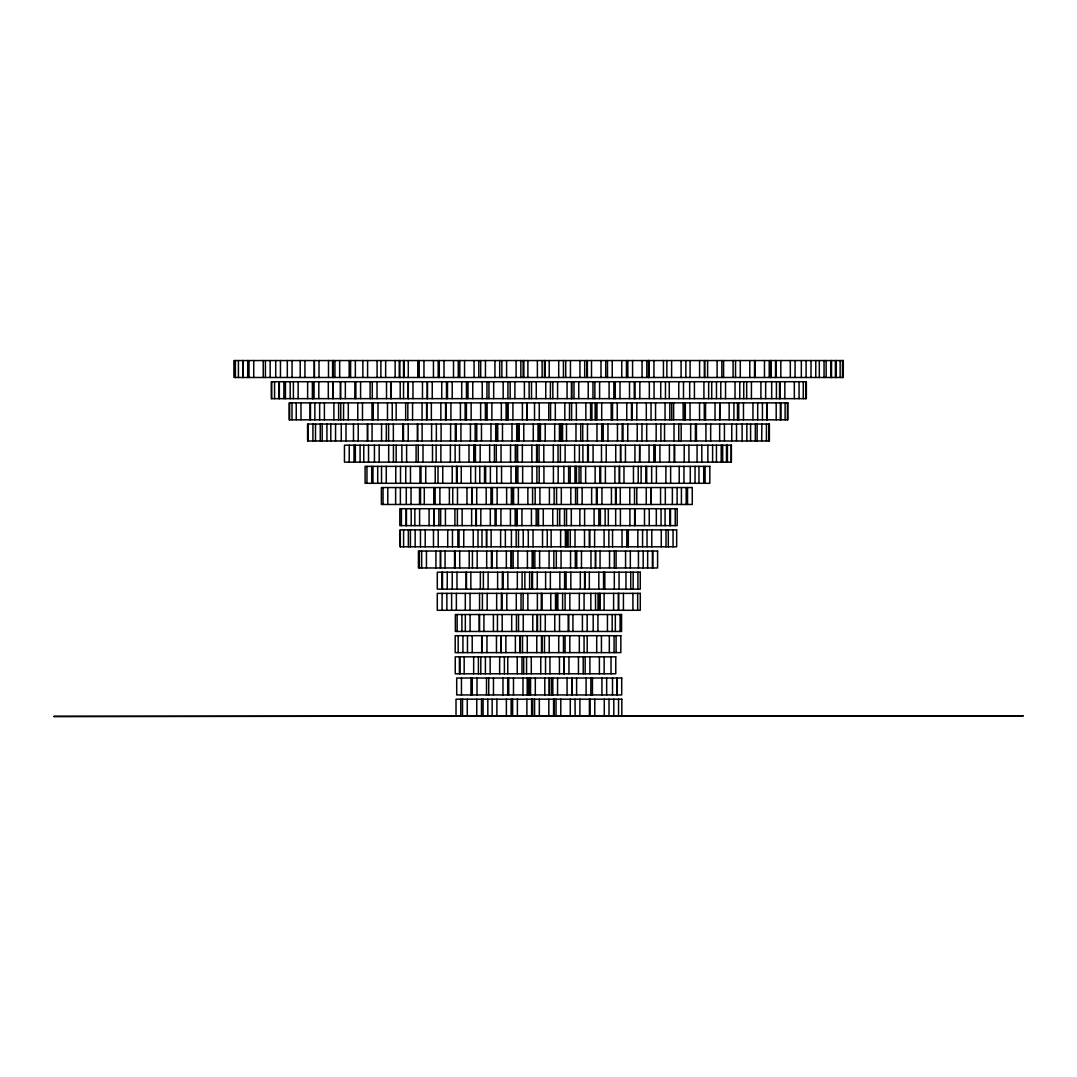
<?xml version="1.0" encoding="UTF-8"?>
<svg xmlns="http://www.w3.org/2000/svg" width="1077" height="1077" viewBox="0 0 1077 1077"><rect width="100%" height="100%" fill="white"/><g stroke="black" fill="none" stroke-linecap="round" stroke-linejoin="round"><path stroke-width="1.5" d="M842.483 360.553L842.483 377.488M840.141 360.553L840.141 377.488M836.277 360.553L836.277 377.488M835.389 360.553L835.389 377.488M831.525 360.553L831.525 377.488M830.906 360.553L830.906 377.488M826.153 360.553L826.153 377.488M824.053 360.553L824.053 377.488M819.314 360.553L819.314 377.488M815.774 360.553L815.774 377.488M811.021 360.553L811.021 377.488M806.094 360.553L806.094 377.488M805.69 381.716L805.69 398.652M803.254 381.716L803.254 398.652M801.342 360.553L801.342 377.488M799.067 381.716L799.067 398.652M795.068 360.553L795.068 377.488M794.328 381.716L794.328 398.652M790.316 360.553L790.316 377.488M787.422 402.879L787.422 419.815M785.106 402.879L785.106 419.815M784.837 381.716L784.837 398.652M780.825 360.553L780.825 377.488M780.933 402.879L780.933 419.815M780.354 402.879L780.354 419.815M780.085 381.716L780.085 398.652M779.546 381.716L779.546 398.652M776.409 381.716L776.409 398.652M776.086 360.553L776.086 377.488M776.194 402.879L776.194 419.815M775.548 360.553L775.548 377.488M771.671 381.716L771.671 398.652M771.267 360.553L771.267 377.488M770.795 360.553L770.795 377.488M769.22 360.553L769.22 377.488M768.938 424.042L768.938 440.978M767.187 402.879L767.187 419.815M766.703 402.879L766.703 419.815M766.434 424.042L766.434 440.978M765.653 381.716L765.653 398.652M764.468 360.553L764.468 377.488M762.435 402.879L762.435 419.815M761.883 424.042L761.681 440.978M760.914 381.716L760.914 398.652M757.696 402.879L757.696 419.815M757.131 424.042L757.131 440.978M755.327 424.042L755.327 440.978M754.977 360.553L754.977 377.488M754.533 360.553L754.533 377.488M752.958 402.879L752.958 419.815M751.423 381.716L751.423 398.652M750.588 424.042L750.588 440.978M749.78 360.553L749.78 377.488M746.671 381.716L746.671 398.652M746.846 424.042L746.846 440.978M743.736 381.716L743.736 398.652M743.467 402.879L743.467 419.815M742.107 424.042L742.107 440.978M740.289 360.553L740.289 377.488M739.778 381.716L739.778 398.652M738.714 402.879L738.714 419.815M737.489 402.879L737.489 419.815M736.52 424.042L736.52 440.978M735.537 360.553L735.537 377.488M735.026 381.716L735.026 398.652M733.895 402.879L733.895 419.815M733.087 360.553L733.087 377.488M731.768 424.042L731.768 440.978M731.229 445.205L731.229 462.141M729.156 402.879L729.156 419.815M727.419 445.205L727.419 462.141M726.477 445.205L726.477 462.141M725.535 381.716L725.535 398.652M724.417 424.042L724.417 440.978M723.596 360.553L723.596 377.488M722.68 445.205L722.68 462.141M721.846 360.553L721.846 377.488M721.186 445.205L721.186 462.141M720.796 381.716L720.796 398.652M719.665 424.042L719.665 440.978M717.107 360.553L717.107 377.488M716.461 381.716L716.461 398.652M716.447 445.205L716.447 462.141M715.02 402.879L715.02 419.815M712.611 445.205L712.611 462.141M711.722 381.716L711.722 398.652M710.672 424.042L710.672 440.978M708.653 381.716L708.653 398.652M707.872 445.205L707.872 462.141M707.616 360.553L707.616 377.488M705.92 424.042L705.92 440.978M705.529 402.879L705.529 419.815M705.085 466.368L705.085 483.304M704.843 360.553L704.843 377.488M704.331 360.553L704.331 377.488M704.291 402.879L704.291 419.815M703.914 381.716L703.914 398.652M703.712 466.368L703.712 483.304M701.814 445.205L701.814 462.141M699.579 360.553L699.579 377.488M699.538 402.879L699.538 419.815M698.973 466.368L698.973 483.304M697.075 445.205L697.075 462.141M696.429 424.042L696.429 440.978M695.405 424.042L695.405 440.978M695.042 466.368L695.042 483.304M694.423 381.716L694.423 398.652M690.667 424.042L690.667 440.978M690.29 466.368L690.29 483.304M690.088 360.553L690.088 377.488M690.047 402.879L690.047 419.815M689.67 381.716L689.67 398.652M688.943 445.205L688.943 462.141M687.53 487.544L687.53 504.467M686.17 487.544L686.17 504.467M685.847 360.553L685.847 377.488M685.309 402.879L685.309 419.815M684.716 402.879L684.716 419.815M684.191 445.205L684.191 462.141M683.962 466.368L683.962 483.304M683.491 381.716L683.491 398.652M683.141 402.879L683.141 419.815M681.418 487.544L681.418 504.467M681.176 424.042L681.176 440.978M681.095 360.553L681.095 377.488M679.21 466.368L679.21 483.304M678.752 381.716L678.752 398.652M678.766 424.042L678.766 440.978M677.123 487.544L677.123 504.467M675.225 508.707L675.225 525.63M674.7 445.205L674.7 462.141M674.014 424.042L674.014 440.978M674.148 445.205L674.148 462.141M673.65 402.879L673.65 419.815M673.058 529.871L673.058 546.793M672.371 487.544L672.371 504.467M671.738 402.879L671.738 419.815M671.604 360.553L671.604 377.488M670.634 466.368L670.634 483.304M670.486 508.707L670.486 525.63M669.8 402.879L669.8 419.815M669.813 508.707L669.813 525.63M669.261 381.716L669.261 398.652M669.409 445.205L669.409 462.141M668.305 529.871L668.305 546.793M666.865 360.553L666.865 377.488M665.896 466.368L665.896 483.304M666.017 529.871L666.017 546.793M665.465 381.716L665.465 398.652M665.317 487.544L665.317 504.467M665.048 402.879L665.048 419.815M665.061 508.707L665.061 525.63M664.522 424.042L664.522 440.978M663.432 360.553L663.432 377.488M661.265 529.871L661.265 546.793M661.063 508.707L661.063 525.63M660.726 381.716L660.726 398.652M660.901 424.042L660.901 440.978M660.564 487.544L660.564 504.467M659.918 445.205L659.918 462.141M656.405 466.368L656.405 483.304M656.324 508.707L656.324 525.63M656.162 424.042L656.162 440.978M655.556 402.879L655.556 419.815M654.062 381.716L654.062 398.652M653.941 360.553L653.941 377.488M653.806 445.205L653.806 462.141M652.85 551.034L652.85 567.969M652.393 551.034L652.393 567.969M651.773 529.871L651.773 546.793M651.652 466.368L651.652 483.304M651.047 402.879L651.047 419.815M649.323 381.716L649.323 398.652M649.202 360.553L649.202 377.488M649.054 445.205L649.054 462.141M649.243 508.707L649.243 525.63M648.744 360.553L648.744 377.488M648.529 360.553L648.529 377.488M647.654 551.034L647.654 567.969M647.035 529.871L647.035 546.793M646.819 360.553L646.819 377.488M646.671 424.042L646.671 440.978M646.685 466.368L646.685 483.304M646.308 402.879L646.308 419.815M646.267 487.544L646.267 504.467M645.863 466.368L645.863 483.304M644.49 508.707L644.49 525.63M643.184 551.034L643.184 567.969M642.565 529.871L642.565 546.793M642.067 360.553L642.067 377.488M641.986 424.042L641.919 440.978M641.125 466.368L641.125 483.304M639.832 381.716L639.832 398.652M638.446 551.034L638.446 567.969M638.217 466.368L638.217 483.304M637.921 572.197L637.921 589.132M637.813 529.871L637.813 546.793M637.665 593.36L637.665 610.296M637.247 424.042L637.247 440.978M636.817 402.879L636.817 419.815M636.776 487.544L636.776 504.467M635.08 381.716L635.08 398.652M634.945 445.205L634.945 462.141M634.999 508.707L634.999 525.63M634.515 487.544L634.515 504.467M634.649 508.707L634.649 525.63M634.245 381.716L634.245 398.652M633.464 466.368L633.464 483.304M633.168 572.197L633.168 589.132M632.913 593.36L632.913 610.296M632.576 360.553L632.576 377.488M632.064 402.879L632.064 419.815M631.499 402.879L631.499 419.815M630.718 572.197L630.718 589.132M630.328 551.034L630.328 567.969M629.776 487.544L629.776 504.467M629.897 508.707L629.897 525.63M629.506 381.716L629.506 398.652M628.322 529.871L628.322 546.793M627.837 360.553L627.837 377.488M627.756 424.042L627.756 440.978M626.747 402.879L626.747 419.815M626.787 529.871L626.787 546.793M626.477 360.553L626.477 377.488M625.966 572.197L625.966 589.132M625.575 551.034L625.575 567.969M625.454 445.205L625.454 462.141M623.973 466.368L623.973 483.304M623.421 593.36L623.421 610.296M623.004 424.042L623.004 440.978M622.196 424.042L622.196 440.978M622.035 529.871L622.035 546.793M621.739 360.553L621.739 377.488M620.702 445.205L620.702 462.141M620.473 445.205L620.473 462.141M620.406 508.707L620.406 525.63M620.285 487.544L620.285 504.467M620.002 381.716L620.002 398.652M620.083 614.523L620.083 631.459M619.638 466.368L619.638 483.304M619.235 466.368L619.235 483.304M619.06 572.197L619.06 589.132M618.683 593.36L618.683 610.296M618.548 699.188L618.548 716.111M618.346 593.36L618.346 610.296M617.444 424.042L617.444 440.978M617.256 402.879L617.256 419.815M617.269 678.025L617.269 694.948M616.959 678.025L616.959 694.948M616.179 487.544L616.179 504.467M616.084 551.034L616.084 567.969M616.098 635.686L616.098 652.622M615.721 445.205L615.721 462.141M615.667 508.707L615.667 525.63M615.532 487.544L615.532 504.467M615.263 381.716L615.263 398.652M615.33 614.523L615.33 631.459M614.886 466.368L614.886 483.304M614.294 551.034L614.294 567.969M614.307 572.197L614.307 589.132M614.078 635.686L614.078 652.622M613.836 381.716L613.836 398.652M613.607 593.36L613.607 610.296M613.809 699.188L613.809 716.111M612.517 402.879L612.517 419.815M612.544 529.871L612.544 546.793M612.517 678.025L612.517 694.948M612.248 360.553L612.248 377.488M612.18 614.523L612.18 631.459M611.426 487.544L611.426 504.467M611.197 402.879L611.197 419.815M611.022 656.849L611.022 673.785M609.542 551.034L609.542 567.969M609.326 635.686L609.326 652.622M609.097 381.716L609.097 398.652M609.017 699.188L609.017 716.111M608.855 529.871L608.855 546.793M608.303 508.707L608.303 525.63M607.953 424.042L607.953 440.978M607.495 360.553L607.495 377.488M607.441 614.523L607.441 631.459M606.661 678.025L606.661 694.948M606.23 445.205L606.23 462.141M605.732 360.553L605.732 377.488M605.395 466.368L605.395 483.304M605.139 508.707L605.139 525.63M604.816 572.197L604.816 589.132M604.278 699.188L604.278 716.111M604.103 529.871L604.103 546.793M604.116 593.36L604.116 610.296M604.143 656.849L604.143 673.785M603.564 572.197L603.564 589.132M603.214 424.042L603.214 440.978M601.935 487.544L601.935 504.467M601.922 678.025L601.922 694.948M601.706 402.879L601.706 419.815M601.706 424.042L601.706 440.978M601.491 445.205L601.491 462.141M601.437 635.686L601.437 652.622M600.993 360.553L600.993 377.488M600.656 466.368L600.656 483.304M600.387 508.707L600.387 525.63M600.118 593.36L600.118 610.296M600.051 551.034L600.051 567.969M599.889 466.368L599.889 483.304M599.606 381.716L599.606 398.652M599.364 593.36L599.364 610.296M599.391 656.849L599.391 673.785M598.839 508.707L598.839 525.63M598.825 572.197L598.825 589.132M598.018 593.36L598.018 610.296M597.95 614.523L597.95 631.459M597.197 487.544L597.197 504.467M596.968 402.879L596.968 419.815M596.968 424.042L596.968 440.978M596.698 635.686L596.698 652.622M596.375 487.544L596.375 504.467M595.716 551.034L595.716 567.969M595.581 402.879L595.581 419.815M595.473 593.36L595.581 610.296M595.312 402.879L595.312 419.815M595.312 551.034L595.312 567.969M595.137 466.368L595.137 483.304M594.854 381.716L594.854 398.652M594.787 699.188L594.787 716.111M594.612 529.871L594.612 546.793M594.087 508.707L594.087 525.63M593.198 614.523L593.198 631.459M592.983 381.716L592.983 398.652M593.09 445.205L593.09 462.141M592.431 678.025L592.431 694.948M591.919 402.879L591.919 419.815M591.636 487.544L591.636 504.467M591.502 360.553L591.502 377.488M590.963 551.034L590.963 567.969M590.842 593.36L590.842 610.296M590.856 678.025L590.856 694.948M590.586 402.879L590.586 419.815M590.034 699.188L590.034 716.111M589.873 529.871L589.873 546.793M589.9 656.849L589.9 673.785M589.402 699.188L589.402 716.111M589.267 529.871L589.267 546.793M589.334 572.197L589.334 589.132M588.23 381.716L588.23 398.652M588.338 445.205L588.338 462.141M587.625 445.205L587.625 462.141M587.382 360.553L587.382 377.488M587.477 424.042L587.477 440.978M587.167 614.523L587.167 631.459M587.207 635.686L587.207 652.622M586.75 360.553L586.75 377.488M586.103 678.025L586.103 694.948M585.848 402.879L585.848 419.815M585.646 466.368L585.646 483.304M585.161 656.849L585.161 673.785M585.08 572.197L585.08 589.132M584.69 360.553L584.69 377.488M584.596 508.707L584.596 525.63M584.515 529.871L584.515 546.793M584.582 572.197L584.582 589.132M584.071 593.36L584.071 610.296M584.057 635.686L584.057 652.622M583.209 656.849L583.209 673.785M582.872 445.205L582.913 462.141M582.724 424.042L582.724 440.978M582.415 614.523L582.415 631.459M582.145 487.544L582.145 504.467M581.472 551.034L581.472 567.969M580.907 466.368L580.907 483.304M580.718 424.042L580.718 440.978M580.328 572.197L580.328 589.132M579.938 360.553L579.938 377.488M579.857 508.707L579.857 525.63M579.897 699.188L579.897 716.111M579.372 445.205L579.372 462.141M579.318 593.36L579.318 610.296M579.318 635.686L579.318 652.622M579.063 466.368L579.063 483.304M578.739 381.716L578.739 398.652M578.457 656.849L578.457 673.785M577.393 487.544L577.393 504.467M576.733 551.034L576.733 567.969M576.612 678.025L576.612 694.948M576.357 402.879L576.357 419.815M576.424 466.368L576.424 483.304M575.98 424.042L575.98 440.978M575.832 466.368L575.832 483.304M575.549 487.544L575.549 504.467M575.306 551.034L575.306 567.969M575.024 529.871L575.024 546.793M575.024 699.188L575.158 716.111M574.97 466.368L574.97 483.304M574.633 445.205L574.633 462.141M574.001 381.716L574.001 398.652M572.924 614.523L572.924 631.459M571.82 381.716L571.82 398.652M571.429 381.716L571.429 398.652M571.604 402.879L571.604 419.815M571.295 508.707L571.295 525.63M570.81 487.544L570.81 504.467M570.837 572.197L570.837 589.132M570.554 551.034L570.554 567.969M570.447 360.553L570.447 377.488M570.285 529.871L570.285 546.793M570.231 466.368L570.231 483.304M570.272 699.188L570.272 716.111M569.827 593.36L569.827 610.296M569.814 635.686L569.814 652.622M569.558 402.879L569.477 419.815M568.966 656.849L568.966 673.785M568.791 614.523L568.791 631.459M568.629 466.368L568.629 483.304M568.104 529.871L568.104 546.793M568.185 614.523L568.185 631.459M567.067 381.716L567.067 398.652M567.067 678.025L567.067 694.948M566.771 529.871L566.771 546.793M566.489 424.042L566.489 440.978M566.542 508.707L566.542 525.63M566.098 572.197L566.098 589.132M565.708 360.553L565.708 377.488M565.385 529.871L565.385 546.793M565.129 445.205L565.129 462.141M565.088 593.36L565.088 610.296M565.075 635.686L565.075 652.622M564.806 402.879L564.806 419.815M564.483 508.707L564.483 525.63M564.59 572.197L564.59 589.132M563.877 466.368L563.877 483.304M563.446 360.553L563.446 377.488M563.473 635.686L563.473 652.622M562.557 424.042L562.557 440.978M562.598 593.36L562.598 610.296M561.736 424.042L561.736 440.978M561.319 487.544L561.319 504.467M561.184 424.042L561.184 440.978M561.063 551.034L561.063 567.969M560.632 529.871L560.632 546.793M560.78 699.188L560.78 716.111M560.255 424.042L560.255 440.978M560.39 445.205L560.39 462.141M559.744 508.707L559.744 525.63M559.852 572.197L559.852 589.132M559.515 614.523L559.515 631.459M559.434 424.042L559.434 440.978M559.434 656.849L559.434 673.785M558.707 360.553L558.707 377.488M558.721 635.686L558.721 652.622M558.169 466.368L558.169 483.304M558.048 445.205L558.048 462.141M557.846 593.36L557.846 610.296M557.576 381.716L557.576 398.652M557.523 508.707L557.523 525.63M557.576 678.025L557.576 694.948M556.971 593.36L556.971 610.296M556.567 487.544L556.567 504.467M556.324 551.034L556.324 567.969M556.028 699.188L556.028 716.111M555.517 593.36L555.517 610.296M555.315 402.879L555.315 419.815M554.682 424.042L554.682 440.978M554.763 614.523L554.763 631.459M554.143 487.544L554.143 504.467M554.251 699.188L554.251 716.111M553.847 551.034L553.847 567.969M553.565 699.188L553.565 716.111M553.295 445.205L553.295 462.141M553.416 466.368L553.416 483.304M552.838 381.716L552.838 398.652M552.824 678.025L552.824 694.948M552.77 508.707L552.77 525.63M551.599 678.025L551.599 694.948M551.141 529.871L551.141 546.793M550.778 593.36L550.778 610.296M550.576 402.879L550.576 419.815M550.482 381.716L550.334 398.652M550.36 572.197L550.36 589.132M549.943 656.849L549.943 673.785M549.553 678.025L549.553 694.948M549.216 360.553L549.216 377.488M549.391 487.544L549.391 504.467M549.23 635.686L549.23 652.622M549.095 551.034L549.095 567.969M549.122 678.025L549.122 694.948M548.758 402.879L548.758 419.815M548.826 699.188L548.826 716.111M547.278 529.871L547.278 546.793M545.743 381.716L545.743 398.652M545.608 572.197L545.608 589.132M545.527 656.849L545.527 673.785M545.191 424.042L545.191 440.978M545.272 614.523L545.272 631.459M545.043 360.553L545.043 377.488M544.8 678.025L544.8 694.948M544.491 635.686L544.491 652.622M544.464 360.553L544.464 377.488M543.804 445.205L543.804 462.141M543.925 466.368L543.925 483.304M543.279 508.707L543.279 525.63M542.539 529.871L542.539 546.793M542.135 360.553L542.135 377.488M542.108 593.36L542.108 610.296M541.946 635.686L541.946 652.622M541.502 635.686L541.502 652.622M541.287 593.36L541.287 610.296M540.775 656.849L540.775 673.785M540.439 424.042L540.439 440.978M540.533 614.523L540.533 631.459M540.021 424.042L540.021 440.978M539.9 487.544L539.9 504.467M539.604 551.034L539.604 567.969M539.335 699.188L539.335 716.111M539.267 402.879L539.267 419.815M539.187 466.368L539.187 483.304M539.065 445.205L539.065 462.141M538.783 424.042L538.783 440.978M538.54 508.707L538.54 525.63M538.029 424.042L538.029 440.978M538.056 508.707L538.056 525.63M537.383 360.553L537.383 377.488M537.369 593.36L537.369 610.296M537.504 614.523L537.504 631.459M537.221 445.205L537.221 462.141M537.275 572.197L537.275 589.132M537.127 614.523L537.127 631.459M536.885 466.368L536.885 483.304M536.763 635.686L536.763 652.622M536.588 445.205L536.588 462.141M536.252 381.716L536.252 398.652M536.184 508.707L536.184 525.63M535.309 678.025L535.309 694.948M535.161 487.544L535.161 504.467M534.852 551.034L534.852 567.969M534.529 402.879L534.529 419.815M534.582 699.188L534.582 716.111M533.277 424.042L533.277 440.978M533.048 529.871L533.048 546.793M533.25 551.034L533.25 567.969M532.59 487.544L532.59 504.467M532.765 614.523L532.765 631.459M532.644 699.188L532.644 716.111M532.523 572.197L532.523 589.132M532.159 551.034L532.159 567.969M532.132 466.368L532.132 483.304M531.836 445.205L531.836 462.141M531.863 572.197L531.863 589.132M531.5 381.716L531.5 398.652M531.621 699.188L531.621 716.111M531.432 508.707L531.432 525.63M531.284 656.849L531.284 673.785M530.557 678.025L530.557 694.948M530.14 678.025L530.14 694.948M529.615 572.197L529.615 589.132M529.117 381.716L529.144 398.652M528.672 678.025L528.672 694.948M528.295 529.871L528.295 546.793M527.892 360.553L527.892 377.488M527.851 487.544L527.851 504.467M527.865 593.36L527.865 610.296M527.717 678.025L527.717 694.948M527.407 551.034L527.407 567.969M527.272 635.686L527.272 652.622M527.218 678.025L527.218 694.948M527.151 402.879L527.151 419.815M526.761 402.879L526.761 419.815M526.882 699.188L526.882 716.111M526.545 656.849L526.545 673.785M524.862 572.197L524.862 589.132M524.391 381.716L524.391 398.652M523.866 360.553L523.866 377.488M523.785 424.042L523.785 440.978M523.691 656.849L523.691 673.785M523.234 529.871L523.234 546.793M523.274 614.523L523.274 631.459M523.139 360.553L523.139 377.488M523.126 593.36L523.126 610.296M522.978 678.025L522.978 694.948M522.641 466.368L522.641 483.304M522.52 635.686L522.52 652.622M522.399 402.879L522.399 419.815M522.345 445.205L522.345 462.141M522.089 572.197L522.089 589.132M521.941 508.707L521.941 525.63M521.995 656.849L521.995 673.785M521.026 593.36L521.026 610.296M520.837 360.553L520.837 377.488M520.379 635.686L520.379 652.622M520.11 635.686L520.11 652.622M519.047 424.042L519.047 440.978M518.737 424.042L518.737 440.978M518.481 529.871L518.481 546.793M518.522 614.523L518.522 631.459M518.36 487.544L518.36 504.467M517.889 466.368L517.889 483.304M517.916 551.034L517.916 567.969M517.606 445.205L517.606 462.141M517.445 424.042L517.445 440.978M517.337 572.197L517.337 589.132M517.391 699.188L517.391 716.111M517.202 508.707L517.202 525.63M517.243 656.849L517.243 673.785M516.718 424.042L516.718 440.978M516.583 508.707L516.583 525.63M516.435 614.523L516.435 631.459M516.341 466.368L516.341 483.304M516.287 593.36L516.287 610.296M516.098 360.553L516.098 377.488M516.166 529.871L516.166 546.793M515.937 445.205L515.937 462.141M515.775 466.368L515.775 483.304M515.371 635.686L515.371 652.622M515.277 445.205L515.277 462.141M515.169 508.707L515.169 525.63M514.9 381.716L514.9 398.652M513.608 487.544L513.608 504.467M513.487 678.025L513.487 694.948M513.177 551.034L513.177 567.969M512.908 402.879L512.908 419.815M512.639 699.188L512.652 716.111M512.315 487.544L512.315 504.467M511.979 424.042L511.979 440.978M511.508 551.034L511.508 567.969M511.683 614.523L511.683 631.459M511.373 487.544L511.373 504.467M511.413 529.871L511.413 546.793M511.077 551.034L511.077 567.969M511.131 699.188L511.131 716.111M511.036 466.368L511.036 483.304M510.525 445.205L510.525 462.141M510.417 508.707L510.417 525.63M510.161 381.716L510.161 398.652M508.734 678.025L508.734 694.948M508.169 402.879L508.169 419.815M507.94 381.716L507.927 398.652M507.846 572.197L507.846 589.132M507.752 656.849L507.752 673.785M507.698 678.025L507.698 694.948M506.823 402.879L506.823 419.815M506.796 593.36L506.796 610.296M506.607 360.553L506.607 377.488M506.634 487.544L506.634 504.467M506.378 699.188L506.378 716.111M506.338 551.034L506.338 567.969M506.109 402.879L506.109 419.815M505.88 635.686L505.88 652.622M505.369 529.871L505.369 546.793M504.386 656.849L504.386 673.785M503.174 381.716L503.174 398.652M503.107 572.197L503.107 589.132M502.959 678.025L502.959 694.948M502.488 424.042L502.488 440.978M502.353 572.197L502.353 589.132M502.192 614.523L502.192 631.459M501.855 360.553L501.855 377.488M502.044 593.36L502.044 610.296M501.545 466.368L501.545 483.304M501.397 593.36L501.397 610.296M501.357 402.879L501.357 419.815M501.034 445.205L501.034 462.141M500.926 508.707L500.926 525.63M500.63 529.871L500.63 546.793M499.688 360.553L499.688 377.488M499.647 656.849L499.647 673.785M497.709 424.042L497.736 440.978M497.614 572.197L497.614 589.132M497.453 614.523L497.453 631.459M497.143 487.544L497.143 504.467M496.793 466.368L496.793 483.304M496.847 551.034L496.847 567.969M496.887 699.188L496.887 716.111M496.524 424.042L496.524 440.978M496.659 593.36L496.659 610.296M496.295 445.205L496.295 462.141M496.457 635.686L496.457 652.622M496.187 508.707L496.12 525.63M495.703 424.042L495.703 440.978M494.949 360.553L494.949 377.488M495.043 508.707L495.043 525.63M494.41 445.205L494.41 462.141M493.683 381.716L493.683 398.652M493.414 614.523L493.414 631.459M493.468 678.025L493.468 694.948M492.391 487.544L492.391 504.467M492.014 487.544L492.014 504.467M492.095 551.034L492.095 567.969M492.149 699.188L492.149 716.111M491.866 402.879L491.866 419.815M491.422 551.034L491.422 567.969M491.139 529.871L491.139 546.793M490.964 424.042L490.964 440.978M490.937 487.544L490.937 504.467M490.385 466.368L490.385 483.304M490.304 508.707L490.304 525.63M490.156 656.849L490.156 673.785M489.658 445.205L489.658 462.141M488.945 381.716L488.945 398.652M488.716 678.025L488.716 694.948M488.123 572.197L488.123 589.132M487.827 699.188L487.827 716.111M487.114 402.879L487.114 419.815M487.167 593.36L487.167 610.296M486.979 381.716L486.952 398.652M486.966 635.686L486.966 652.622M486.723 529.871L486.723 546.793M486.669 551.034L486.669 567.969M486.387 529.871L486.387 546.793M486.508 678.025L486.508 694.948M486.198 487.544L486.198 504.467M485.781 402.879L485.781 419.815M485.633 466.368L485.633 483.304M485.458 360.553L485.458 377.488M485.39 402.879L485.39 419.815M485.404 656.849L485.404 673.785M484.529 466.368L484.529 483.304M483.923 614.523L483.923 631.459M483.371 572.197L483.371 589.132M483.088 699.188L483.088 716.111M482.415 593.36L482.415 610.296M482.24 381.716L482.24 398.652M482.227 635.686L482.227 652.622M481.984 529.871L481.984 546.793M481.702 635.686L481.702 652.622M481.473 424.042L481.473 440.978M481.5 699.188L481.5 716.111M480.813 508.707L480.813 525.63M480.8 656.849L480.8 673.785M480.705 360.553L480.705 377.488M480.638 402.879L480.638 419.815M480.342 572.197L480.342 589.132M480.167 445.205L480.167 462.141M479.79 466.368L479.79 483.304M479.548 593.36L479.548 610.296M479.575 614.523L479.575 631.459M479.184 614.523L479.184 631.459M478.794 360.553L478.794 377.488M478.403 656.849L478.403 673.785M478 529.871L478 546.793M477.178 551.034L477.178 567.969M477.017 678.025L477.017 694.948M476.721 424.042L476.721 440.978M476.761 699.188L476.761 716.111M476.707 487.544L476.707 504.467M476.371 508.707L476.371 525.63M476.061 508.707L476.061 525.63M475.428 445.205L475.428 462.141M475.495 466.368L475.495 483.304M475.172 424.042L475.172 440.978M474.365 445.205L474.365 462.141M474.055 360.553L474.055 377.488M473.745 445.205L473.745 462.141M473.665 656.849L473.665 673.785M473.247 529.871L473.247 546.793M472.749 381.716L472.749 398.652M472.44 551.034L472.44 567.969M472.278 678.025L472.278 694.948M472.211 635.686L472.211 652.622M471.955 487.544L471.955 504.467M471.726 487.544L471.726 504.467M471.632 508.707L471.632 525.63M471.147 402.879L471.147 419.815M470.945 678.025L470.945 694.948M470.757 466.368L470.757 483.304M470.851 572.197L470.851 589.132M470.434 424.042L470.434 440.978M470.057 593.36L470.057 610.296M470.084 614.523L470.084 631.459M469.195 551.034L469.195 567.969M468.993 445.205L468.993 462.141M467.997 381.716L467.997 398.652M467.472 635.686L467.472 652.622M467.27 699.188L467.27 716.111M466.974 487.544L466.974 504.467M466.462 381.716L466.462 398.652M466.408 402.879L466.408 419.815M466.476 572.197L466.476 589.132M466.112 572.197L466.112 589.132M465.776 402.879L465.735 419.815M465.304 593.36L465.304 610.296M465.331 614.523L465.331 631.459M465.156 402.879L465.156 419.815M464.564 360.553L464.564 377.488M464.174 656.849L464.174 673.785M463.756 529.871L463.756 546.793M462.935 635.686L462.935 652.622M462.518 699.188L462.518 716.111M462.141 508.707L462.141 525.63M461.71 381.716L461.71 398.652M461.898 614.523L461.898 631.459M461.266 466.368L461.266 483.304M461.454 678.025L461.454 694.948M460.943 424.042L460.943 440.978M460.768 699.188L460.768 716.111M460.417 402.879L460.417 419.815M459.987 656.849L459.987 673.785M459.812 360.553L459.812 377.488M459.704 551.034L459.704 567.969M459.502 445.205L459.502 462.141M459.421 656.849L459.421 673.785M459.017 529.871L459.017 546.793M458.263 360.553L458.263 377.488M458.183 635.686L458.183 652.622M457.86 529.871L457.86 546.793M457.483 487.544L457.483 504.467M457.388 508.707L457.388 525.63M456.985 466.368L456.985 483.304M456.985 572.197L456.985 589.132M457.146 614.523L457.146 631.459M456.513 466.368L456.513 483.304M456.365 593.36L456.365 610.296M456.19 424.042L456.19 440.978M455.329 424.042L455.329 440.978M455.127 445.205L455.127 462.141M454.952 551.034L454.952 567.969M454.911 508.707L454.911 525.63M454.548 551.034L454.548 567.969M453.511 360.553L453.511 377.488M452.744 487.544L452.744 504.467M452.461 529.871L452.461 546.793M452.219 381.716L452.219 398.652M452.232 466.368L452.232 483.304M452.232 572.197L452.232 589.132M451.626 593.36L451.626 610.296M450.926 402.879L450.926 419.815M450.59 424.042L450.59 440.978M450.374 445.205L450.374 462.141M449.378 487.544L449.378 504.467M447.709 529.871L447.709 546.793M447.48 381.716L447.48 398.652M447.238 572.197L447.238 589.132M446.861 593.36L446.861 610.296M446.484 381.716L446.484 398.652M446.174 402.879L446.174 419.815M445.582 402.879L445.582 419.815M445.42 508.707L445.42 525.63M445.057 551.034L445.057 567.969M444.02 360.553L444.02 377.488M442.741 466.368L442.741 483.304M442.499 572.197L442.499 589.132M442.028 572.197L442.028 589.132M442.122 593.36L442.041 610.296M441.745 381.716L441.745 398.652M441.099 424.042L441.099 440.978M440.843 402.879L440.843 419.815M440.883 445.205L440.883 462.141M440.668 508.707L440.668 525.63M440.681 551.034L440.681 567.969M440.318 551.034L440.318 567.969M439.887 487.544L439.887 504.467M439.281 360.553L439.281 377.488M438.904 508.707L438.904 525.63M438.191 360.553L438.191 377.488M438.218 529.871L438.218 546.793M438.002 466.368L438.002 483.304M436.347 424.042L436.347 440.978M436.145 445.205L436.145 462.141M435.929 551.034L435.929 567.969M435.216 466.368L435.216 483.304M435.148 487.544L435.148 504.467M434.152 508.707L434.152 525.63M433.789 487.544L433.789 504.467M433.829 508.707L433.829 525.63M433.452 360.553L433.452 377.488M433.479 529.871L433.479 546.793M432.496 445.205L432.496 462.141M432.254 381.716L432.254 398.652M431.608 424.042L431.608 440.978M431.352 402.879L431.352 419.815M429.09 508.707L429.09 525.63M427.502 381.716L427.502 398.652M427.219 381.716L427.219 398.652M426.815 402.879L426.815 419.815M426.6 402.879L426.6 419.815M426.438 551.034L426.438 567.969M425.725 466.368L425.725 483.304M425.213 529.871L425.213 546.793M424.298 487.544L424.298 504.467M423.961 360.553L423.961 377.488M423.005 445.205L423.005 462.141M422.467 381.716L422.467 398.652M422.063 402.879L422.063 419.815M422.117 424.042L422.117 440.978M421.686 551.034L421.686 567.969M420.972 466.368L420.972 483.304M420.528 487.544L420.528 504.467M420.461 529.871L420.461 546.793M419.963 466.368L419.963 483.304M419.545 487.544L419.545 504.467M419.586 508.707L419.586 525.63M419.411 551.034L419.411 567.969M419.209 360.553L419.209 377.488M418.253 445.205L418.253 462.141M417.768 360.553L417.768 377.488M417.714 424.042L417.714 440.978M417.364 424.042L417.364 440.978M416.099 445.205L416.099 462.141M415.157 529.871L415.157 546.793M414.847 508.707L414.847 525.63M412.976 381.716L412.976 398.652M412.572 402.879L412.572 419.815M411.037 487.544L411.037 504.467M411.199 508.707L411.199 525.63M410.472 466.368L410.472 483.304M410.418 529.871L410.418 546.793M408.345 529.871L408.345 546.793M408.277 360.553L408.277 377.488M408.223 424.042L408.223 440.978M407.82 402.879L407.82 419.815M406.608 445.205L406.608 462.141M406.285 487.544L406.285 504.467M406.446 508.707L406.446 525.63M406.137 508.707L406.137 525.63M405.666 402.879L405.666 419.815M405.733 466.368L405.733 483.304M403.996 360.553L403.996 377.488M403.592 529.871L403.592 546.793M403.538 360.553L403.538 377.488M403.538 381.716L403.538 398.652M403.471 424.042L403.471 440.978M402.852 424.042L402.852 440.978M401.869 445.205L401.869 462.141M401.398 508.707L401.398 525.63M400.509 466.368L400.509 483.304M400.388 487.544L400.388 504.467M400.321 529.871L400.321 546.793M400.2 381.716L400.2 398.652M399.877 360.553L399.877 377.488M399.244 360.553L399.244 377.488M396.161 402.879L396.161 419.815M396.148 445.205L396.148 462.141M395.757 466.368L395.757 483.304M395.636 487.544L395.636 504.467M395.138 360.553L395.138 377.488M393.361 424.042L393.361 440.978M393.428 445.205L393.428 462.141M392.243 402.879L392.243 419.815M391.261 381.716L391.261 398.652M390.709 381.716L390.709 398.652M388.609 424.042L388.609 440.978M388.676 445.205L388.676 462.141M387.787 487.544L387.787 504.467M387.491 402.879L387.491 419.815M386.522 381.716L386.522 398.652M386.32 424.042L386.32 440.978M386.266 466.368L386.266 483.304M385.647 360.553L385.647 377.488M383.049 487.544L383.049 504.467M381.568 424.042L381.568 440.978M381.527 466.368L381.527 483.304M380.895 360.553L380.895 377.488M379.185 445.205L379.185 462.141M378 402.879L378 419.815M377.704 466.368L377.704 483.304M377.085 360.553L377.085 377.488M377.031 381.716L377.031 398.652M374.433 445.205L374.433 462.141M373.261 402.879L373.261 419.815M372.965 466.368L372.965 483.304M372.279 381.716L372.279 398.652M371.982 402.879L371.982 419.815M372.077 424.042L372.077 440.978M371.713 466.368L371.713 483.304M370.084 381.716L370.084 398.652M368.522 445.205L368.522 462.141M367.715 424.042L367.715 440.978M367.594 360.553L367.594 377.488M367.338 424.042L367.338 440.978M366.961 466.368L366.961 483.304M363.77 445.205L363.77 462.141M362.855 360.553L362.855 377.488M362.478 402.879L362.478 419.815M360.593 381.716L360.593 398.652M360.095 445.205L360.095 462.141M358.224 424.042L358.224 440.978M357.739 402.879L357.793 419.815M355.854 381.716L355.854 398.652M355.356 360.553L355.356 377.488M355.343 445.205L355.343 462.141M354.845 381.716L354.845 398.652M354.01 445.205L354.01 462.141M353.485 424.042L353.485 440.978M350.604 360.553L350.604 377.488M349.163 360.553L349.163 377.488M349.271 445.205L349.19 462.141M348.302 402.879L348.302 419.815M346.013 424.042L346.013 440.978M345.354 381.716L345.354 398.652M343.563 402.879L343.563 419.815M341.261 424.042L341.261 440.978M340.763 402.879L340.763 419.815M340.601 381.716L340.601 398.652M340.426 381.716L340.426 398.652M339.672 360.553L339.672 377.488M338.636 402.879L338.636 419.815M335.553 424.042L335.553 440.978M334.92 360.553L334.92 377.488M333.883 402.879L333.883 419.815M333.237 360.553L333.237 377.488M333.049 381.716L333.049 398.652M332.806 381.716L332.806 398.652M332.578 360.553L332.578 377.488M330.801 424.042L330.801 440.978M328.498 360.553L328.498 377.488M328.31 381.716L328.31 398.652M326.937 424.042L326.937 440.978M324.392 402.879L324.392 419.815M322.185 424.042L322.185 440.978M320.259 424.042L320.259 440.978M319.654 402.879L319.654 419.815M319.007 360.553L319.007 377.488M318.819 381.716L318.819 398.652M315.507 424.042L315.507 440.978M314.861 402.879L314.861 419.815M314.43 360.553L314.43 377.488M314.255 360.553L314.255 377.488M314.067 381.716L314.067 398.652M312.855 381.716L312.855 398.652M312.922 424.042L312.922 440.978M312.384 381.716L312.384 398.652M310.472 402.879L310.472 419.815M310.109 402.879L310.109 419.815M308.17 424.042L308.17 440.978M307.632 381.716L307.632 398.652M304.939 360.553L304.939 377.488M300.981 402.879L300.981 419.815M300.187 360.553L300.187 377.488M298.141 381.716L298.141 398.652M296.229 402.879L296.229 419.815M293.402 381.716L293.402 398.652M292.069 360.553L292.069 377.488M292.002 402.879L292.002 419.815M290.184 381.716L290.184 398.652M289.632 402.879L289.632 419.815M287.317 360.553L287.317 377.488M285.445 381.716L285.445 398.652M283.897 381.716L283.897 398.652M280.451 360.553L280.451 377.488M279.32 381.716L279.32 398.652M279.158 381.716L279.158 398.652M275.712 360.553L275.712 377.488M274.568 381.716L274.568 398.652M271.727 381.716L271.727 398.652M270.165 360.553L270.165 377.488M265.413 360.553L265.413 377.488M263.232 360.553L263.232 377.488M253.741 360.553L253.741 377.488M249.002 360.553L249.002 377.488M247.71 360.553L247.71 377.488M243.16 360.553L243.16 377.488M242.958 360.553L242.958 377.488M238.421 360.553L238.421 377.488M235.378 360.553L235.378 377.488M843.291 360.553L233.884 360.553L233.924 377.488L843.291 377.488L843.291 360.553M806.363 381.716L271.31 381.716L271.31 398.652L806.363 398.652L806.363 381.716M787.852 402.879L289.134 402.879L289.134 419.815L787.852 419.815L787.852 402.879M769.382 424.042L307.578 424.042L307.578 440.978L769.382 440.978L769.382 424.042M731.377 445.205L344.452 445.205L344.452 462.141L731.377 462.141L731.377 445.205M709.824 466.368L365.103 466.368L365.103 483.304L709.824 483.304L709.824 466.368M692.269 487.544L381.366 487.544L381.366 504.467L692.269 504.467L692.269 487.544M677.177 508.707L399.823 508.707L399.823 525.63L677.177 525.63L677.177 508.707M676.679 529.871L400.2 529.871L400.2 546.793L676.679 546.793L676.679 529.871M657.589 551.034L418.428 551.034L418.428 567.969L657.589 567.969L657.589 551.034M640.277 572.197L437.289 572.197L437.289 589.132L640.277 589.132L640.277 572.197M640.277 593.36L437.289 593.36L437.289 610.296L640.277 610.296L640.277 593.36M621.564 614.523L455.356 614.523L455.356 631.459L621.564 631.459L621.564 614.523M620.837 635.686L455.194 635.686L455.194 652.622L620.837 652.622L620.837 635.686M615.775 656.849L455.248 656.849L455.248 673.785L615.775 673.785L615.775 656.849M621.712 678.025L456.702 678.025L456.702 694.948L621.712 694.948L621.712 678.025M621.819 699.188L456.015 699.188L456.015 716.111L621.819 716.111L621.819 699.188M1023.15 715.788L53.85 716.447L1023.15 715.788M719.773 419.815L719.773 402.879L719.665 419.815M655.166 462.141L655.166 445.205L655.072 462.141M651.073 504.467L651.073 487.544L651.02 504.467M639.684 462.141L639.684 445.205L639.563 462.141M571.874 694.948L571.874 678.025L571.806 694.948M564.227 673.785L564.227 656.849L564.173 673.785M501.209 652.622L501.209 635.686L501.128 652.622M408.291 398.652L408.291 381.716L408.237 398.652"/></g></svg>
